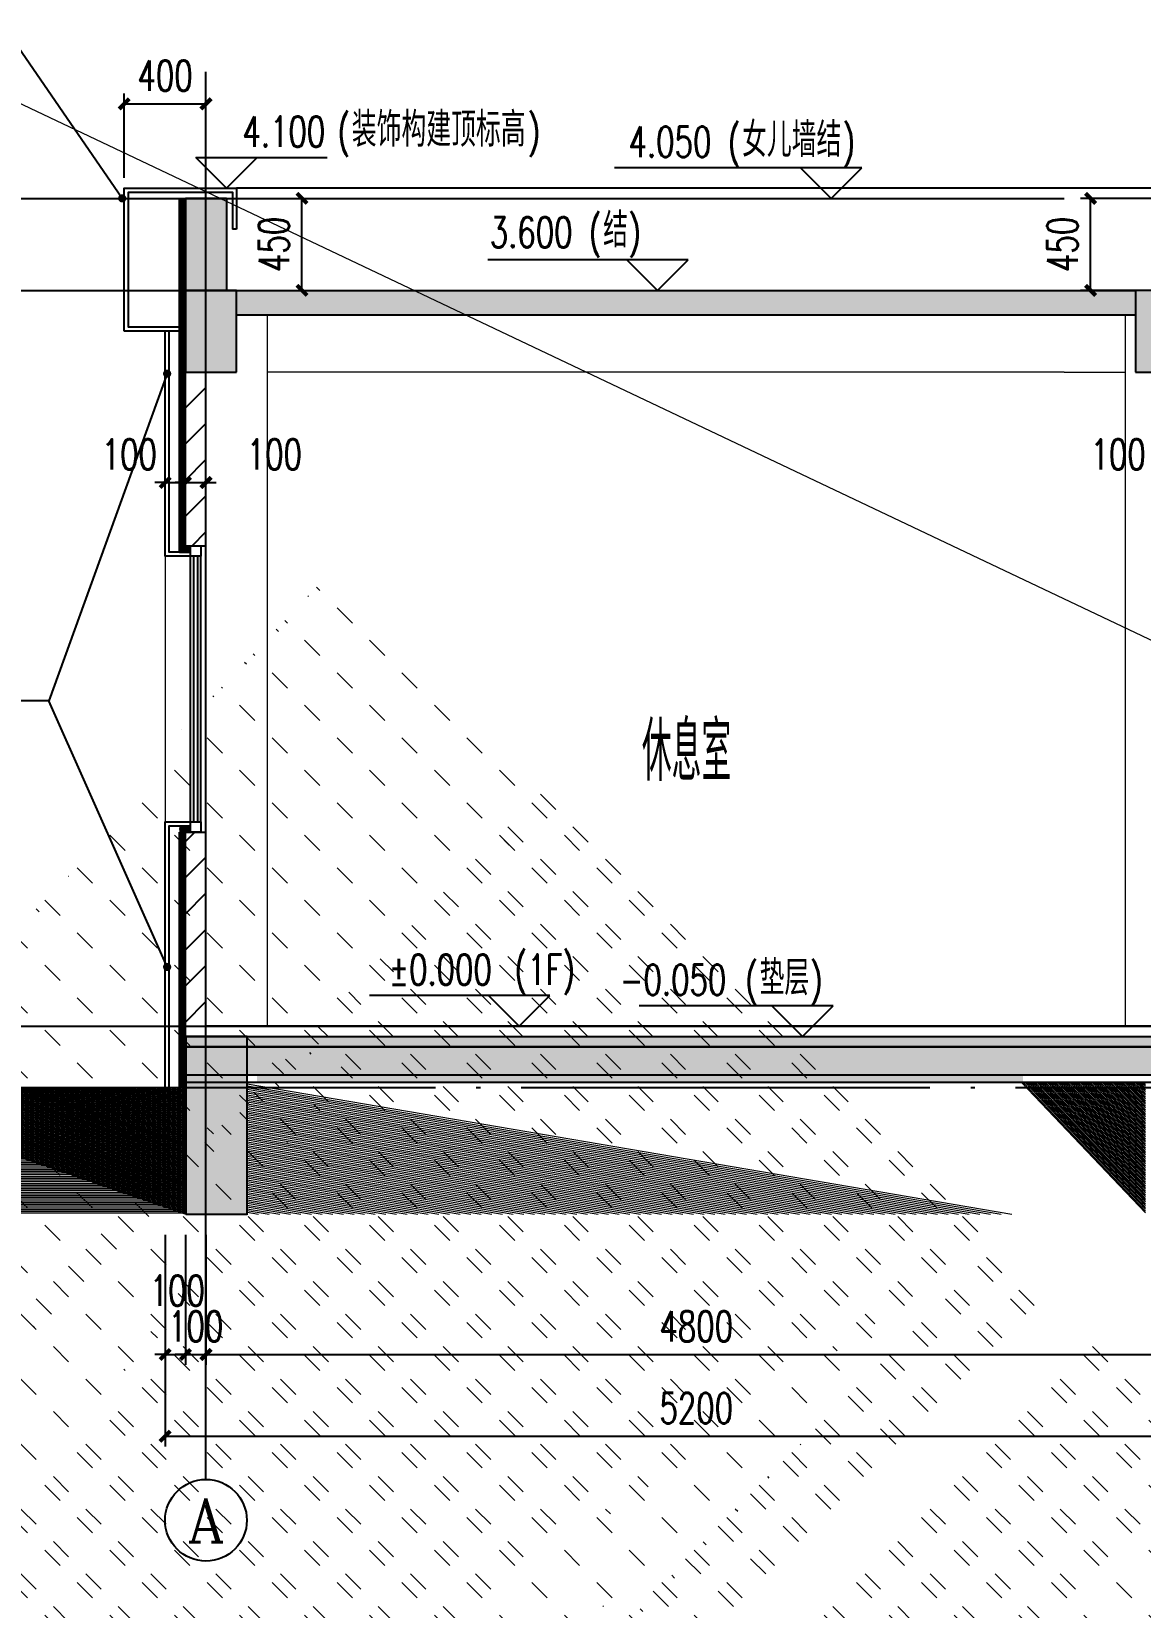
# Model space of a CAD drawing. Extents: x -2377130 to 293730, y -2 to 754590.
# Drawn here: x -2318064 to -2312636, y 550594 to 558304 of the extents above; entities that cross this region are included whole.
import ezdxf
from ezdxf.enums import TextEntityAlignment as Align

# ---------------------------------------------------------------- set-up
doc = ezdxf.new("R2010")
doc.units = 0
doc.header["$LTSCALE"] = 1000
doc.header["$MEASUREMENT"] = 0
doc.linetypes.add('DOTE', pattern=[2.4200000000000004, 2, -0.2, 0.02, -0.2])
doc.layers.get('Defpoints').update_dxf_attribs({"color": 210})
for name, color, linetype in [('A-AXIS-D', 1, 'Continuous'), ('A-AXIS-DOTE', 14, 'DOTE'), ('A-AXIS-DP', 126, 'Continuous'), ('A-AXIS-ELEV', 4, 'Continuous'), ('A-COLS', 6, 'Continuous'), ('A-CURTAIN', 134, 'Continuous'), ('A-HATCH-1', 252, 'Continuous'), ('A-HATCH-2', 251, 'Continuous'), ('A-LIN-V', 9, 'Continuous'), ('A-SFCE', 30, 'Continuous'), ('A-TEXT', 61, 'Continuous'), ('A-WINDOW', 140, 'Continuous'), ('AS-COLN', 6, 'Continuous'), ('AS-WALL', 40, 'Continuous'), ('DIM_SYMB', 3, 'Continuous'), ('PUB_HATCH', 8, 'Continuous'), ('PUB_TEXT', 7, 'Continuous')]:
    doc.layers.add(name, color=color, linetype=linetype)
doc.layers.add('A-WALL-HATCH', color=8, linetype='Continuous', lineweight=13)
doc.styles.add('_TCH_AXIS', font='COMPLEX', dxfattribs={"bigfont": 'GBCBIG'})
doc.styles.add('_TCH_DIM', font='SIMPLEX', dxfattribs={"bigfont": 'GBCBIG'})
doc.styles.add('_TCH_DIM_T3', font='SIMPLEX', dxfattribs={"width": 0.7058823529411765, "bigfont": 'GBCBIG'})
doc.styles.add('_TCH_SPACE', font='SIMPLEX', dxfattribs={"height": 5, "bigfont": 'GBCBIG'})
doc.dimstyles.new('_TCH_ARCH&&50', dxfattribs={"dimtxt": 148.75, "dimasz": 50, "dimexe": 50, "dimexo": 50, "dimgap": 63.12500000000001, "dimtad": 1, "dimdec": 0, "dimzin": 0, "dimdsep": 46, "dimtxsty": '_TCH_DIM_T3', "dimblk": 'ARCHTICK', "dimcen": 0.09, "dimclrt": 7, "dimazin": 2, "dimtfac": 1, "dimtdec": 0, "dimtix": 1, "dimtmove": 2, "dimatfit": 3, "dimfxl": 0, "dimtolj": 1, "dimtzin": 0, "dimarcsym": 0})
pattern_1 = [(45, (0, 89.755675), (-88.3883830036575, 88.3883830036575), [])]

# ---------------------------------------------------------------- blocks, each defined once
blk = doc.blocks.new('_ArchTick')
at = {"color": 0, "linetype": 'ByBlock', "const_width": 0.4}
blk.add_lwpolyline([(-0.5, -0.5), (0.5, 0.5)], dxfattribs=at)
blk = doc.blocks.new('*D158')
at = {"layer": 'A-AXIS-DP', "color": 0, "lineweight": -2}
for p, q in [((-2312560.000007629, 557487.4520265248), (-2312930.000015259, 557487.4520265248)), ((-2312880.000015259, 557037.4520265248), (-2312880.000015259, 557487.4520265248)), ((-2312560.000007629, 557037.4520265248), (-2312930.000015259, 557037.4520265248))]:
    blk.add_line(p, q, dxfattribs=at)
at = {"layer": 'Defpoints', "color": 0}
for p in [(-2312880.000015259, 557487.4520265248), (-2312510.000007629, 557487.4520265248), (-2312510.000007629, 557037.4520265248)]:
    blk.add_point(p, dxfattribs=at)
at = {"layer": 'A-AXIS-DP', "color": 0, "lineweight": -2, "xscale": 50, "yscale": 50, "zscale": 50}
for p, rotation in [((-2312880.000015259, 557487.4520265248), 90), ((-2312880.000015259, 557037.4520265248), 270)]:
    blk.add_blockref('_ArchTick', p, dxfattribs=dict(at, rotation=rotation))
at = {"layer": 'A-AXIS-DP', "color": 7, "insert": (-2313017.500015258, 557262.4520265253), "char_height": 148.75, "attachment_point": 5, "rotation": 90, "style": '_TCH_DIM_T3'}
blk.add_mtext('\\A1;450', dxfattribs=at)
blk = doc.blocks.new('*D159')
at = {"layer": 'A-AXIS-DP', "color": 0, "lineweight": -2}
for p, q in [((-2312410.000007629, 555857.4520265246), (-2312410.000007629, 556147.452026725)), ((-2312310.000007628, 555857.4520265246), (-2312310.000007628, 556147.452026725)), ((-2312410.000007629, 556097.452026725), (-2312460.000007629, 556097.452026725)), ((-2312410.000007629, 556097.452026725), (-2312310.000007628, 556097.452026725)), ((-2312310.000007628, 556097.452026725), (-2312260.000007628, 556097.452026725))]:
    blk.add_line(p, q, dxfattribs=at)
at = {"layer": 'Defpoints', "color": 0}
for p in [(-2312310.000007628, 556097.452026725), (-2312410.000007629, 555807.4520265246), (-2312310.000007628, 555807.4520265246)]:
    blk.add_point(p, dxfattribs=at)
at = {"layer": 'A-AXIS-DP', "color": 0, "lineweight": -2, "xscale": 50, "yscale": 50, "zscale": 50}
blk.add_blockref('_ArchTick', (-2312410.000007629, 556097.452026725), dxfattribs=at)
at = {"layer": 'A-AXIS-DP', "color": 0, "lineweight": -2, "xscale": 50, "yscale": 50, "zscale": 50, "rotation": 180}
blk.add_blockref('_ArchTick', (-2312310.000007628, 556097.452026725), dxfattribs=at)
at = {"layer": 'A-AXIS-DP', "color": 7, "insert": (-2312745.000015258, 556234.952026725), "char_height": 148.75, "attachment_point": 5, "style": '_TCH_DIM_T3'}
blk.add_mtext('\\A1;100', dxfattribs=at)
blk = doc.blocks.new('*D162')
at = {"layer": 'A-AXIS-DP', "color": 0, "lineweight": -2}
for p, q in [((-2317060.00000763, 557487.4520265248), (-2316690.000000001, 557487.4520265248)), ((-2316740.000000001, 557037.4520265248), (-2316740.000000001, 557487.4520265248)), ((-2317060.00000763, 557037.4520265248), (-2316690.000000001, 557037.4520265248))]:
    blk.add_line(p, q, dxfattribs=at)
at = {"layer": 'Defpoints', "color": 0}
for p in [(-2317110.00000763, 557487.4520265248), (-2316740.000000001, 557487.4520265248), (-2317110.00000763, 557037.4520265248)]:
    blk.add_point(p, dxfattribs=at)
at = {"layer": 'A-AXIS-DP', "color": 0, "lineweight": -2, "xscale": 50, "yscale": 50, "zscale": 50}
for p, rotation in [((-2316740.000000001, 557487.4520265248), 90), ((-2316740.000000001, 557037.4520265248), 270)]:
    blk.add_blockref('_ArchTick', p, dxfattribs=dict(at, rotation=rotation))
at = {"layer": 'A-AXIS-DP', "color": 7, "insert": (-2316877.5, 557262.4520265253), "char_height": 148.75, "attachment_point": 5, "rotation": 90, "style": '_TCH_DIM_T3'}
blk.add_mtext('\\A1;450', dxfattribs=at)
blk = doc.blocks.new('*D163')
at = {"layer": 'A-AXIS-DP', "color": 0, "lineweight": -2}
for p, q in [((-2317610.000007642, 557587.4520268086), (-2317610.000007642, 558000)), ((-2317210.000007628, 557587.4520268086), (-2317210.000007628, 558000)), ((-2317610.000007642, 557950), (-2317210.000007628, 557950))]:
    blk.add_line(p, q, dxfattribs=at)
at = {"layer": 'Defpoints', "color": 0}
for p in [(-2317210.000007628, 557950), (-2317610.000007642, 557537.4520268086), (-2317210.000007628, 557537.4520268086)]:
    blk.add_point(p, dxfattribs=at)
at = {"layer": 'A-AXIS-DP', "color": 0, "lineweight": -2, "xscale": 50, "yscale": 50, "zscale": 50, "rotation": 180}
blk.add_blockref('_ArchTick', (-2317610.000007642, 557950), dxfattribs=at)
at = {"layer": 'A-AXIS-DP', "color": 0, "lineweight": -2, "xscale": 50, "yscale": 50, "zscale": 50}
blk.add_blockref('_ArchTick', (-2317210.000007628, 557950), dxfattribs=at)
at = {"layer": 'A-AXIS-DP', "color": 7, "insert": (-2317410.000007635, 558087.5), "char_height": 148.75, "attachment_point": 5, "style": '_TCH_DIM_T3'}
blk.add_mtext('\\A1;400', dxfattribs=at)
blk = doc.blocks.new('*D175')
at = {"layer": 'A-AXIS-D', "color": 0, "lineweight": -2}
for p, q in [((-2317410.000007642, 552417.4520265246), (-2317410.000007642, 551381.5009423876)), ((-2312210.000007615, 552417.4520265246), (-2312210.000007615, 551381.5009423876)), ((-2317410.000007642, 551431.5009423876), (-2312210.000007615, 551431.5009423876))]:
    blk.add_line(p, q, dxfattribs=at)
at = {"layer": 'Defpoints', "color": 0}
for p in [(-2317410.000007642, 552467.4520265246), (-2312210.000007615, 552467.4520265246), (-2312210.000007615, 551431.5009423876)]:
    blk.add_point(p, dxfattribs=at)
at = {"layer": 'A-AXIS-D', "color": 0, "lineweight": -2, "xscale": 50, "yscale": 50, "zscale": 50, "rotation": 180}
blk.add_blockref('_ArchTick', (-2317410.000007642, 551431.5009423876), dxfattribs=at)
at = {"layer": 'A-AXIS-D', "color": 0, "lineweight": -2, "xscale": 50, "yscale": 50, "zscale": 50}
blk.add_blockref('_ArchTick', (-2312210.000007615, 551431.5009423876), dxfattribs=at)
at = {"layer": 'A-AXIS-D', "color": 7, "insert": (-2314810.000007628, 551569.0009423876), "char_height": 148.75, "attachment_point": 5, "style": '_TCH_DIM_T3'}
blk.add_mtext('\\A1;5200', dxfattribs=at)
blk = doc.blocks.new('*D178')
at = {"layer": 'A-AXIS-D', "color": 0, "lineweight": -2}
for p, q in [((-2317210.000007628, 552417.4520265246), (-2317210.000007628, 551781.5009423876)), ((-2312410.000007629, 552417.4520265246), (-2312410.000007629, 551781.5009423876)), ((-2317210.000007628, 551831.5009423876), (-2312410.000007629, 551831.5009423876))]:
    blk.add_line(p, q, dxfattribs=at)
at = {"layer": 'Defpoints', "color": 0}
for p in [(-2317210.000007628, 552467.4520265246), (-2312410.000007629, 552467.4520265246), (-2312410.000007629, 551831.5009423876)]:
    blk.add_point(p, dxfattribs=at)
at = {"layer": 'A-AXIS-D', "color": 0, "lineweight": -2, "xscale": 50, "yscale": 50, "zscale": 50, "rotation": 180}
blk.add_blockref('_ArchTick', (-2317210.000007628, 551831.5009423876), dxfattribs=at)
at = {"layer": 'A-AXIS-D', "color": 0, "lineweight": -2, "xscale": 50, "yscale": 50, "zscale": 50}
blk.add_blockref('_ArchTick', (-2312410.000007629, 551831.5009423876), dxfattribs=at)
at = {"layer": 'A-AXIS-D', "color": 7, "insert": (-2314810.000007629, 551969.0009423876), "char_height": 148.75, "attachment_point": 5, "style": '_TCH_DIM_T3'}
blk.add_mtext('\\A1;4800', dxfattribs=at)
blk = doc.blocks.new('*D179')
at = {"layer": 'A-AXIS-D', "color": 0, "lineweight": -2}
for p, q in [((-2317310.000007629, 552417.4520265246), (-2317310.000007629, 551781.5009423876)), ((-2317210.000007628, 552417.4520265246), (-2317210.000007628, 551781.5009423876)), ((-2317310.000007629, 551831.5009423876), (-2317360.000007629, 551831.5009423876)), ((-2317310.000007629, 551831.5009423876), (-2317210.000007628, 551831.5009423876)), ((-2317210.000007628, 551831.5009423876), (-2317160.000007628, 551831.5009423876))]:
    blk.add_line(p, q, dxfattribs=at)
at = {"layer": 'Defpoints', "color": 0}
for p in [(-2317310.000007629, 552467.4520265246), (-2317210.000007628, 552467.4520265246), (-2317210.000007628, 551831.5009423876)]:
    blk.add_point(p, dxfattribs=at)
at = {"layer": 'A-AXIS-D', "color": 0, "lineweight": -2, "xscale": 50, "yscale": 50, "zscale": 50}
blk.add_blockref('_ArchTick', (-2317310.000007629, 551831.5009423876), dxfattribs=at)
at = {"layer": 'A-AXIS-D', "color": 0, "lineweight": -2, "xscale": 50, "yscale": 50, "zscale": 50, "rotation": 180}
blk.add_blockref('_ArchTick', (-2317210.000007628, 551831.5009423876), dxfattribs=at)
at = {"layer": 'A-AXIS-D', "color": 7, "insert": (-2317260.000007629, 551969.0009423876), "char_height": 148.75, "attachment_point": 5, "style": '_TCH_DIM_T3'}
blk.add_mtext('\\A1;100', dxfattribs=at)
blk = doc.blocks.new('*D180')
at = {"layer": 'A-AXIS-D', "color": 0, "lineweight": -2}
for p, q in [((-2317410.000007642, 552417.4520265246), (-2317410.000007642, 551781.5009423876)), ((-2317310.000007629, 552417.4520265246), (-2317310.000007629, 551781.5009423876)), ((-2317410.000007642, 551831.5009423876), (-2317460.000007642, 551831.5009423876)), ((-2317410.000007642, 551831.5009423876), (-2317310.000007629, 551831.5009423876)), ((-2317310.000007629, 551831.5009423876), (-2317260.000007629, 551831.5009423876))]:
    blk.add_line(p, q, dxfattribs=at)
at = {"layer": 'Defpoints', "color": 0}
for p in [(-2317410.000007642, 552467.4520265246), (-2317310.000007629, 552467.4520265246), (-2317310.000007629, 551831.5009423876)]:
    blk.add_point(p, dxfattribs=at)
at = {"layer": 'A-AXIS-D', "color": 0, "lineweight": -2, "xscale": 50, "yscale": 50, "zscale": 50}
blk.add_blockref('_ArchTick', (-2317410.000007642, 551831.5009423876), dxfattribs=at)
at = {"layer": 'A-AXIS-D', "color": 0, "lineweight": -2, "xscale": 50, "yscale": 50, "zscale": 50, "rotation": 180}
blk.add_blockref('_ArchTick', (-2317310.000007629, 551831.5009423876), dxfattribs=at)
at = {"layer": 'A-AXIS-D', "color": 7, "insert": (-2317350.000007636, 552144.0009423876), "char_height": 148.75, "attachment_point": 5, "style": '_TCH_DIM_T3'}
blk.add_mtext('\\A1;100', dxfattribs=at)
blk = doc.blocks.new('*D212')
at = {"layer": 'A-AXIS-DP', "color": 0, "lineweight": -2}
for p, q in [((-2317310.000007629, 555857.4520265246), (-2317310.000007629, 556147.452026725)), ((-2317210.000007628, 555857.4520265246), (-2317210.000007628, 556147.452026725)), ((-2317310.000007629, 556097.452026725), (-2317360.000007629, 556097.452026725)), ((-2317310.000007629, 556097.452026725), (-2317210.000007628, 556097.452026725)), ((-2317210.000007628, 556097.452026725), (-2317160.000007628, 556097.452026725))]:
    blk.add_line(p, q, dxfattribs=at)
at = {"layer": 'Defpoints', "color": 0}
for p in [(-2317210.000007628, 556097.452026725), (-2317310.000007629, 555807.4520265246), (-2317210.000007628, 555807.4520265246)]:
    blk.add_point(p, dxfattribs=at)
at = {"layer": 'A-AXIS-DP', "color": 0, "lineweight": -2, "xscale": 50, "yscale": 50, "zscale": 50}
blk.add_blockref('_ArchTick', (-2317310.000007629, 556097.452026725), dxfattribs=at)
at = {"layer": 'A-AXIS-DP', "color": 0, "lineweight": -2, "xscale": 50, "yscale": 50, "zscale": 50, "rotation": 180}
blk.add_blockref('_ArchTick', (-2317210.000007628, 556097.452026725), dxfattribs=at)
at = {"layer": 'A-AXIS-DP', "color": 7, "insert": (-2316875, 556234.952026725), "char_height": 148.75, "attachment_point": 5, "style": '_TCH_DIM_T3'}
blk.add_mtext('\\A1;100', dxfattribs=at)
blk = doc.blocks.new('*D213')
at = {"layer": 'A-AXIS-DP', "color": 0, "lineweight": -2}
for p, q in [((-2317410.000007642, 555857.4520265246), (-2317410.000007642, 556147.452026725)), ((-2317310.000007629, 555857.4520265246), (-2317310.000007629, 556147.452026725)), ((-2317410.000007642, 556097.452026725), (-2317460.000007642, 556097.452026725)), ((-2317410.000007642, 556097.452026725), (-2317310.000007629, 556097.452026725)), ((-2317310.000007629, 556097.452026725), (-2317260.000007629, 556097.452026725))]:
    blk.add_line(p, q, dxfattribs=at)
at = {"layer": 'Defpoints', "color": 0}
for p in [(-2317310.000007629, 556097.452026725), (-2317410.000007642, 555807.4520265246), (-2317310.000007629, 555807.4520265246)]:
    blk.add_point(p, dxfattribs=at)
at = {"layer": 'A-AXIS-DP', "color": 0, "lineweight": -2, "xscale": 50, "yscale": 50, "zscale": 50}
blk.add_blockref('_ArchTick', (-2317410.000007642, 556097.452026725), dxfattribs=at)
at = {"layer": 'A-AXIS-DP', "color": 0, "lineweight": -2, "xscale": 50, "yscale": 50, "zscale": 50, "rotation": 180}
blk.add_blockref('_ArchTick', (-2317310.000007629, 556097.452026725), dxfattribs=at)
at = {"layer": 'A-AXIS-DP', "color": 7, "insert": (-2317585.000007642, 556234.952026725), "char_height": 148.75, "attachment_point": 5, "style": '_TCH_DIM_T3'}
blk.add_mtext('\\A1;100', dxfattribs=at)
blk = doc.blocks.new('99平面图例外参$0$$LinePat$夹层保温1')
at = {"color": 0}
for p, q in [((0, 0), (96.00000000000546, 0)), ((0, -50), (96.00000000000546, -50)), ((0, -100), (96.00000000000546, -50)), ((96.00000000000546, -100), (0, -50)), ((0, -100), (96.00000000000546, -100)), ((0, -150), (96.00000000000546, -150))]:
    blk.add_line(p, q, dxfattribs=at)
blk = doc.blocks.new('_FZH')
at = {"color": 8}
blk.add_lwpolyline([(-0.5, -0.5), (0.5, -0.5), (0.5, 0.5), (-0.5, 0.5)], close=True, dxfattribs=at)
at = {"layer": 'PUB_HATCH', "color": 8}
blk.add_solid([(-0.5, -0.5), (0.5, -0.5), (-0.5, 0.5), (0.5, 0.5)], dxfattribs=at)

msp = doc.modelspace()

# ---------------------------------------------------------------- hatches: boundary and pattern name
at = {"layer": 'A-HATCH-1'}
h = msp.add_hatch(dxfattribs=at)
h.set_pattern_fill('混凝土', color=256, scale=20)
h.set_pattern_definition([(49.99999999999999, (-40602123033.27579, -3385447942.547974), (143.4520365201507, -12.55042699651902), [15, -165]), (355, (-40602123033.27579, -3385447942.547974), (-27.7502667226, 150.4384267400024), [12, -132]), (100.4514, (-40602123021.32146, -3385447943.593842), (115.7018763428043, 137.8879084121907), [12.748038, -140.2284224]), (46.18420000000001, (-40602123033.27579, -3385447902.547974), (213.4482097251289, -33.10380286580362), [22.5, -247.5]), (96.6356, (-40602123015.48845, -3385447905.306635), (186.9325411097407, 194.8235741800883), [19.1220576, -210.3426]), (351.1842, (-40602123033.27579, -3385447902.547974), (186.9323890267254, 194.8237201850649), [18, -198]), (21, (-40602123013.27579, -3385447912.547974), (119.3814104236923, -80.52377813306776), [15, -165]), (326.0000000000001, (-40602123013.27579, -3385447912.547974), (48.66306638431634, 145.0300090093706), [12, -132]), (71.4514, (-40602123003.32735, -3385447919.258295), (168.044525716298, 64.50609934199048), [12.748038, -140.2284224]), (37.50000000000001, (-40602123033.27579, -3385447942.547974), (2.431971063458134, 66.5787707662623), [0, -130.4, 0, -134, 0, -132.5]), (7.499999999999999, (-40602123033.27579, -3385447942.547974), (52.61390748842972, 78.88234237647205), [0, -76.39999999999999, 0, -127.4, 0, -50.5]), (327.5, (-40602123077.87579, -3385447942.547974), (106.7644872344818, -4.510974346875951), [0, -50, 0, -156, 0, -207]), (317.5, (-40602123097.87579, -3385447942.547974), (116.6372338684772, 20.02099646646354), [0, -65, 0, -103.6, 0, -147])])
h.paths.add_polyline_path([(-2317060, 553197.4520265246), (-2317060, 553387.4520265246), (-2313010.000007629, 553387.4520265246), (-2313010.000007629, 553197.4520265246)])
h.paths.add_polyline_path([(-2312410.000007628, 553197.4520265246), (-2312410.000007628, 553387.4520265246), (-2313010.000007629, 553387.4520265246), (-2313010.000007629, 553197.4520265246)])
h = msp.add_hatch(dxfattribs=at)
h.set_pattern_fill('砂石碎砖', color=256, scale=10)
h.set_pattern_definition([(49.99999999999999, (-40602123033.27579, -3385447942.547974), (71.72601810686645, -6.275213369701991), [7.5, -82.5]), (355, (-40602123033.27579, -3385447942.547974), (-13.8751326639637, 75.21921330899217), [6, -66]), (100.4514, (-40602123027.29863, -3385447943.070908), (57.85093817140216, 68.94395420609536), [6.374019000000001, -70.114211]), (46.18420000000001, (-40602123033.27579, -3385447922.547974), (106.724104285309, -16.55190087902807), [11.25, -123.75]), (96.6356, (-40602123024.38212, -3385447923.927304), (93.46627015754987, 97.41178704382244), [9.561028799999999, -105.1713]), (351.1842, (-40602123033.27579, -3385447922.547974), (93.46619451336272, 97.41186009253246), [9, -99]), (21, (-40602123023.27579, -3385447927.547974), (59.69070514017258, -40.2618888798178), [7.5, -82.5]), (326.0000000000001, (-40602123023.27579, -3385447927.547974), (24.33153377248448, 72.51500411325027), [6, -66]), (71.4514, (-40602123018.30157, -3385447930.903134), (84.02226285814899, 32.25304967099524), [6.374019000000001, -70.114211])])
h.paths.add_polyline_path([(-2316960, 553197.4520265246), (-2313210.000007629, 553197.4520265246), (-2313210.000007633, 553162.4520261595), (-2316960.000000004, 553162.4520261595)])
at = {"layer": 'A-WALL-HATCH'}
h = msp.add_hatch(dxfattribs=at)
h.set_pattern_fill('夯实土壤', color=256, scale=40)
h.set_pattern_definition([(45, (-40602123200.57701, -3385448092.547974), (-158.9576044107359, 158.9576044107359), []), (45, (-40602123116.57701, -3385448092.547974), (-158.9576044107359, 158.9576044107359), []), (45, (-40602123032.57701, -3385448092.547974), (-158.9576044107359, 158.9576044107359), []), (135, (-40602123200.57701, -3385448092.547974), (-158.9576044107359, -158.9576044107359), [106, -118.8]), (135, (-40602123158.57701, -3385448050.547974), (-158.9576044107359, -158.9576044107359), [106, -118.8]), (135, (-40602123116.57701, -3385448008.547974), (-158.9576044107359, -158.9576044107359), [106, -118.8])])
h.paths.add_polyline_path([(-2317008.774597174, 553162.4520261595), (-2313224.501220708, 553162.4520261594), (-2313224.501220697, 552517.4520265246), (-2317008.774597162, 552517.4520265246)])
h.paths.add_polyline_path([(-2319121.22541809, 553137.4520265246), (-2317308.774597168, 553137.4520265246), (-2317308.774597168, 552517.4520265246), (-2319121.22541809, 552517.4520265246)])
h.paths.add_polyline_path([(-2312611.22541809, 552517.4520265246), (-2312611.22541809, 553162.4520263979), (-2313224.501220708, 553162.4520263979), (-2313224.501220697, 552517.4520265246)])
h.paths.add_polyline_path([(-2310250, 552517.4520265246), (-2310250, 553137.4520265243), (-2312311.22541809, 553137.4520265246), (-2312311.22541809, 552517.4520265246)])
at = {"layer": 'PUB_HATCH'}
for points in [[(-2317310.000007629, 557487.4520265246), (-2317310.000007629, 557037.4520265246), (-2317110.000007629, 557037.4520265246), (-2317110.000007629, 557487.4520265246)], [(-2317060.000007629, 557037.4520265246), (-2317060.000007629, 556917.4520265246), (-2312660.000007628, 556917.4520265246), (-2312660.000007628, 557037.4520265246)]]:
    msp.add_hatch(color=256, dxfattribs=at).paths.add_polyline_path(points)
h = msp.add_hatch(dxfattribs=at)
h.set_pattern_fill('普通砖', color=256, scale=50, style=0)
h.set_pattern_definition(pattern_1)
h.paths.add_polyline_path([(-2317210.000007629, 556637.4520274783), (-2317310.000007629, 556637.4520274783), (-2317310.000007629, 555787.4520252012), (-2317210.000007629, 555787.4520252012)])
h = msp.add_hatch(dxfattribs=at)
h.set_pattern_fill('普通砖', color=256, scale=50, style=0)
h.set_pattern_definition(pattern_1)
h.paths.add_polyline_path([(-2317210.000007629, 553387.4520265246), (-2317210.000007629, 554387.4520252014), (-2317310.000007629, 554387.4520252014), (-2317310.000007629, 553387.4520265246)])

# ---------------------------------------------------------------- linework, layer by layer
at = {"layer": 'A-AXIS-D'}
msp.add_circle((-2317210.000007628, 551020.451395669), 200, dxfattribs=at)
at = {"layer": 'A-AXIS-DOTE', "ltscale": 30}
for p, q in [((-2317210.000007628, 551220.4504963546), (-2317210.000007628, 558107.452026525)), ((-2320506.724205017, 557487.4520265246), (-2313010.000007629, 557487.4520265246)), ((-2320506.724205017, 557037.4520265246), (-2313010.000007629, 557037.4520265246)), ((-2320506.724205017, 553437.4520265246), (-2310160, 553437.4520265246))]:
    msp.add_line(p, q, dxfattribs=at)
at = {"layer": 'A-AXIS-DOTE'}
msp.add_line((-2320506.724205017, 553137.4520265246), (-2310160, 553137.4520265246), dxfattribs=at)
at = {"layer": 'A-AXIS-ELEV'}
for p, q in [((-2317110, 557537.4520261195), (-2317260, 557687.4520261195)), ((-2317260, 557687.4520261195), (-2316616.21811676, 557687.4520261195)), ((-2317110, 557537.4520261195), (-2316960, 557687.4520261195)), ((-2314000, 557637.4520265246), (-2315210, 557637.4520265246)), ((-2314150, 557487.4520265246), (-2314300, 557637.4520265246)), ((-2314150, 557487.4520265246), (-2314000, 557637.4520265246)), ((-2314850, 557187.6067845011), (-2315830, 557187.6067845011)), ((-2315000, 557037.6067845011), (-2315150, 557187.6067845011)), ((-2315000, 557037.6067845011), (-2314850, 557187.6067845011)), ((-2315526.724205017, 553587.4520265246), (-2316410, 553587.4520265246)), ((-2315676.724205017, 553437.4520265246), (-2315826.724205017, 553587.4520265246)), ((-2315676.724205017, 553437.4520265246), (-2315526.724205017, 553587.4520265246)), ((-2314140, 553537.4520265246), (-2315089.067982992, 553537.4520265246)), ((-2314290, 553387.4520265246), (-2314440, 553537.4520265246)), ((-2314290, 553387.4520265246), (-2314140, 553537.4520265246))]:
    msp.add_line(p, q, dxfattribs=at)
at = {"layer": 'A-CURTAIN'}
msp.add_line((-2317060, 557337.4520265246), (-2317080, 557337.4520265246), dxfattribs=at)
for points in [[(-2317610.000007642, 556837.4520268088), (-2317610.000007642, 557537.4520268086), (-2317060, 557537.4520268086), (-2317060, 557337.4520265246)], [(-2317310.000007629, 556857.4520268124), (-2317590.000007642, 556857.452026812), (-2317590.000007642, 557517.4520268086), (-2317080, 557517.4520268086), (-2317080, 557337.4520265246)], [(-2317310.000007629, 556837.4520268124), (-2317610.000007642, 556837.4520268119)], [(-2317285.000007617, 555737.4520251465), (-2317410.000007642, 555737.4520251465), (-2317410.000007642, 556837.4520268122)], [(-2317285.000007617, 555757.4520251465), (-2317390.000007642, 555757.4520251465), (-2317390.000007642, 556837.4520268122)], [(-2317410.000007642, 553137.4520265246), (-2317410.000007642, 554437.4520252014), (-2317285.000007629, 554437.4520252014)], [(-2317390.000007642, 553137.4520265246), (-2317390.000007642, 554417.4520252014), (-2317285.000007629, 554417.4520252014)]]:
    msp.add_lwpolyline(points, dxfattribs=at)
at = {"layer": 'A-LIN-V'}
msp.add_lwpolyline([(-2312560.000015258, 557537.4520265246), (-2317060, 557537.4520265246)], dxfattribs=at)
at = {"layer": 'A-SFCE'}
for p, q in [((-2313010.000007629, 553437.452026994), (-2317210.000007629, 553437.4520265246)), ((-2312410.000007627, 553437.452023681), (-2313060, 553437.4520265246)), ((-2317310.000007629, 553387.4520265246), (-2312410.000007628, 553387.4520265246)), ((-2312410.000007628, 553337.4520265246), (-2317310.000007629, 553337.4520265246)), ((-2317310.000007629, 553337.4520265246), (-2312410.000007628, 553337.4520265246)), ((-2327650, 553137.4520265246), (-2317310.000007629, 553137.4520265246)), ((-2312410.000007628, 553162.4520262937), (-2317310.000007629, 553162.4520260477))]:
    msp.add_line(p, q, dxfattribs=at)
msp.add_lwpolyline([(-2312410.000007628, 553197.4520265246), (-2317310.000007629, 553197.4520265246)], dxfattribs=at)
at = {"layer": 'A-WALL-HATCH'}
for p, q in [((-2279870, 539810), (-2327650, 562470)), ((-2316910.000007629, 556917.4520265246), (-2316910.000007629, 553437.4520265246)), ((-2312710.000007628, 556917.4520265246), (-2312710.000007628, 553437.4520265246)), ((-2313010.00000763, 556637.4520265246), (-2316910.000015259, 556637.4520265246)), ((-2313010.000007629, 556637.452027011), (-2312710.000007629, 556637.4520269823)), ((-2317210.000007629, 555787.4520252012), (-2317210.000007628, 554390)), ((-2317410.000007642, 555737.4520251465), (-2317410.000007642, 554437.4520252014))]:
    msp.add_line(p, q, dxfattribs=at)
at = {"layer": 'A-WINDOW'}
for p, q in [((-2317285.000007629, 554437.4520252014), (-2317285.000007629, 555737.4520251465)), ((-2317270.000007629, 554437.4520252014), (-2317270.000007629, 555737.4520251465)), ((-2317250.000007629, 554437.4520252014), (-2317250.000007629, 555737.4520251465)), ((-2317235.000007629, 554437.4520252014), (-2317235.000007629, 555737.4520251465))]:
    msp.add_line(p, q, dxfattribs=at)
for points in [[(-2317235.000007617, 555737.4520251465), (-2317285.000007617, 555737.4520251465), (-2317285.000007617, 555787.4520251465), (-2317235.000007617, 555787.4520251465)], [(-2317235.000007629, 554387.4520252014), (-2317285.000007629, 554387.4520252014), (-2317285.000007629, 554437.4520252014), (-2317235.000007629, 554437.4520252014)]]:
    msp.add_lwpolyline(points, close=True, dxfattribs=at)
at = {"layer": 'AS-COLN'}
for p, q in [((-2317310.000007629, 557487.4520265246), (-2317310.000007629, 557037.4520265246)), ((-2317110.000007629, 557487.4520265246), (-2317310.000007629, 557487.4520265246)), ((-2317110.000007629, 557487.4520265246), (-2317110.000007629, 557037.4520265246)), ((-2317060.000007324, 557037.4520265535), (-2312660.000007628, 557037.4520265246)), ((-2317060.000007324, 556917.4520265535), (-2312660.000007628, 556917.4520265246))]:
    msp.add_line(p, q, dxfattribs=at)
at = {"layer": 'AS-WALL'}
for p, q in [((-2317310.000007629, 555787.4520252012), (-2317310.000007507, 556637.4520273437)), ((-2317210.000007629, 555787.4520252012), (-2317210.000007619, 556637.4520273437)), ((-2317310.000007629, 555787.4520252012), (-2317210.000007629, 555787.4520252012)), ((-2317310.000007629, 553387.4520265246), (-2317310.000007629, 554387.4520252014)), ((-2317310.000007629, 554387.4520252014), (-2317210.000007629, 554387.4520252014)), ((-2317210.000007629, 553387.4520265246), (-2317210.000007629, 554387.4520252014)), ((-2317310.000007629, 553387.4520265246), (-2317308.774597028, 553387.4520263672))]:
    msp.add_line(p, q, dxfattribs=at)
at = {"layer": 'DIM_SYMB'}
for p, q in [((-2317620, 557487.4520265246), (-2318490, 558750)), ((-2317400.000022888, 556630), (-2317980, 555030)), ((-2317980, 555030), (-2318680, 555030)), ((-2317400.00000763, 553727.4520265246), (-2317980, 555030))]:
    msp.add_line(p, q, dxfattribs=at)
at = {"layer": 'DIM_SYMB', "const_width": 20}
for points in [[(-2317614.325865252, 557479.2176962629, 1), (-2317625.674134748, 557495.6863567863, 1)], [(-2317396.592029771, 556639.4013606947, 1), (-2317403.408016006, 556620.5986393053, 1)], [(-2317395.932241607, 553718.3167498688, 1), (-2317404.067773654, 553736.5873031804, 1)]]:
    msp.add_lwpolyline(points, format="xyb", close=True, dxfattribs=at)

# ---------------------------------------------------------------- block references
at = {"layer": 'A-COLS', "xscale": 400, "yscale": 250, "zscale": 250, "rotation": 90}
msp.add_blockref('_FZH', (-2317185.000007629, 556837.4520274783), dxfattribs=at)
at = {"layer": 'A-COLS'}
for p, xscale, yscale, zscale in [((-2312535.000007628, 556837.4520274783), 250, 400, 400), ((-2317158.774597168, 552952.4520265246), 300, 870, 870)]:
    msp.add_blockref('_FZH', p, dxfattribs=dict(at, xscale=xscale, yscale=yscale, zscale=zscale))
at = {"layer": 'A-HATCH-2', "yscale": 0.2, "zscale": 0.2}
for p, xscale, rotation in [((-2317340.000007621, 557468.2298042871), 0.2002314816409753, 90), ((-2317340.000007621, 557449.0075820495), 0.2002314816409753, 90), ((-2317340.000007621, 557429.785359812), 0.2002314816409753, 90), ((-2317340.000007621, 557410.5631375745), 0.2002314816409753, 90), ((-2317340.000007621, 557391.3409153369), 0.2002314816409753, 90), ((-2317340.000007621, 557372.1186930994), 0.2002314816409753, 90), ((-2317340.000007621, 557352.8964708619), 0.2002314816409753, 90), ((-2317340.000007621, 557333.6742486244), 0.2002314816409753, 90), ((-2317340.000007621, 557314.4520263867), 0.2002314816409753, 90), ((-2317340.000007621, 557295.2298041492), 0.2002314816409753, 90), ((-2317340.000007621, 557276.0075819117), 0.2002314816409753, 90), ((-2317340.000007621, 557256.7853596741), 0.2002314816409753, 90), ((-2317340.000007621, 557237.5631374366), 0.2002314816409753, 90), ((-2317340.000007621, 557218.3409151991), 0.2002314816409753, 90), ((-2317340.000007621, 557199.1186929615), 0.2002314816409753, 90), ((-2317340.000007621, 557179.896470724), 0.2002314816409753, 90), ((-2317340.000007621, 557160.6742484865), 0.2002314816409753, 90), ((-2317340.000007621, 557141.4520262489), 0.2002314816409753, 90), ((-2317340.000007621, 557122.2298040114), 0.2002314816409753, 90), ((-2317340.000007621, 557103.0075817739), 0.2002314816409753, 90), ((-2317340.000007621, 557083.7853595363), 0.2002314816409753, 90), ((-2317340.000007621, 557064.5631372988), 0.2002314816409753, 90), ((-2317340.000007621, 557045.3409150613), 0.2002314816409753, 90), ((-2317340.000007621, 557026.1186928238), 0.2002314816409753, 90), ((-2317340.000007621, 557006.8964705862), 0.2002314816409753, 90), ((-2317340.000007621, 556987.6742483487), 0.2002314816409753, 90), ((-2317340.000007621, 556968.4520261112), 0.2002314816409753, 90), ((-2317340.000007621, 556949.2298038736), 0.2002314816409753, 90), ((-2317340.000007621, 556930.0075816361), 0.2002314816409753, 90), ((-2317340.000007621, 556910.7853593986), 0.2002314816409753, 90), ((-2317340.000007621, 556891.563137161), 0.2002314816409753, 90), ((-2317340.000007621, 556872.3409149235), 0.2002314816409753, 90), ((-2317340.000007621, 556853.118692686), 0.2002314816409753, 90), ((-2317340.000007621, 556833.8964704484), 0.2002314816409753, 90), ((-2317340.000007621, 556814.6742482109), 0.2002314816409753, 90), ((-2317340.000007621, 556795.4520259734), 0.2002314816409753, 90), ((-2317340.000007621, 556776.2298037357), 0.2002314816409753, 90), ((-2317340.000007621, 556757.0075814982), 0.2002314816409753, 90), ((-2317340.000007621, 556737.7853592607), 0.2002314816409753, 90), ((-2317340.000007621, 556718.5631370232), 0.2002314816409753, 90), ((-2317340.000007621, 556699.3409147856), 0.2002314816409753, 90), ((-2317340.000007621, 556680.1186925481), 0.2002314816409753, 90), ((-2317340.000007621, 556660.8964703106), 0.2002314816409753, 90), ((-2317340.000007621, 556641.674248073), 0.2002314816409753, 90), ((-2317340.000007621, 556622.4520258355), 0.2002314816409753, 90), ((-2317340.000007621, 556603.229803598), 0.2002314816409753, 90), ((-2317340.000007621, 556584.0075813604), 0.2002314816409753, 90), ((-2317340.000007621, 556564.7853591229), 0.2002314816409753, 90), ((-2317340.000007621, 556545.5631368854), 0.2002314816409753, 90), ((-2317340.000007621, 556526.3409146478), 0.2002314816409753, 90), ((-2317340.000007621, 556507.1186924103), 0.2002314816409753, 90), ((-2317340.000007621, 556487.8964701728), 0.2002314816409753, 90), ((-2317340.000007621, 556468.6742479353), 0.2002314816409753, 90), ((-2317340.000007621, 556449.4520256977), 0.2002314816409753, 90), ((-2317340.000007621, 556430.2298034602), 0.2002314816409753, 90), ((-2317340.000007621, 556411.0075812227), 0.2002314816409753, 90), ((-2317340.000007621, 556391.7853589851), 0.2002314816409753, 90), ((-2317340.000007621, 556372.5631367476), 0.2002314816409753, 90), ((-2317340.000007621, 556353.3409145101), 0.2002314816409753, 90), ((-2317340.000007621, 556334.1186922725), 0.2002314816409753, 90), ((-2317340.000007621, 556314.896470035), 0.2002314816409753, 90), ((-2317340.000007621, 556295.6742477975), 0.2002314816409753, 90), ((-2317340.000007621, 556276.4520255598), 0.2002314816409753, 90), ((-2317340.000007621, 556257.2298033223), 0.2002314816409753, 90), ((-2317340.000007621, 556238.0075810849), 0.2002314816409753, 90), ((-2317340.000007621, 556218.7853588472), 0.2002314816409753, 90), ((-2317340.000007621, 556199.5631366097), 0.2002314816409753, 90), ((-2317340.000007621, 556180.3409143722), 0.2002314816409753, 90), ((-2317340.000007621, 556161.1186921347), 0.2002314816409753, 90), ((-2317340.000007621, 556141.8964698971), 0.2002314816409753, 90), ((-2317340.000007621, 556122.6742476596), 0.2002314816409753, 90), ((-2317340.000007621, 556103.4520254221), 0.2002314816409753, 90), ((-2317340.000007621, 556084.2298031845), 0.2002314816409753, 90), ((-2317340.000007621, 556065.007580947), 0.2002314816409753, 90), ((-2317340.000007621, 556045.7853587095), 0.2002314816409753, 90), ((-2317340.000007621, 556026.5631364719), 0.2002314816409753, 90), ((-2317340.000007621, 556007.3409142344), 0.2002314816409753, 90), ((-2317340.000007621, 555988.1186919969), 0.2002314816409753, 90), ((-2317340.000007621, 555968.8964697593), 0.2002314816409753, 90), ((-2317340.000007621, 555949.6742475218), 0.2002314816409753, 90), ((-2317340.000007621, 555930.4520252843), 0.2002314816409753, 90), ((-2317340.000007621, 555911.2298030467), 0.2002314816409753, 90), ((-2317340.000007621, 555892.0075808092), 0.2002314816409753, 90), ((-2317340.000007621, 555872.7853585717), 0.2002314816409753, 90), ((-2317340.000007621, 555853.5631363342), 0.2002314816409753, 90), ((-2317340.000007621, 555834.3409140966), 0.2002314816409753, 90), ((-2317340.000007621, 555815.1186918591), 0.2002314816409753, 90), ((-2317340.000007621, 555795.8964696216), 0.2002314816409753, 90), ((-2317340.000007621, 555776.674247384), 0.2002314816409753, 90), ((-2317340.000007621, 555757.4520251465), 0.2002314816409753, 90), ((-2317340.000007621, 554387.4520265795), -0.2864583333551449, 180), ((-2317340.000007608, 554368.2212559369), 0.2003205125996481, 90), ((-2317340.000007608, 554348.9904867273), 0.2003205125996481, 90), ((-2317312.500007619, 554387.4520265795), -0.2864583333551449, 180), ((-2317340.000007608, 554329.7597175178), 0.2003205125996481, 90), ((-2317340.000007608, 554310.5289483082), 0.2003205125996481, 90), ((-2317340.000007608, 554291.2981790986), 0.2003205125996481, 90), ((-2317340.000007608, 554272.0674098891), 0.2003205125996481, 90), ((-2317340.000007608, 554252.8366406795), 0.2003205125996481, 90), ((-2317340.000007608, 554233.60587147), 0.2003205125996481, 90), ((-2317340.000007608, 554214.3751022604), 0.2003205125996481, 90), ((-2317340.000007608, 554195.1443330508), 0.2003205125996481, 90), ((-2317340.000007608, 554175.9135638413), 0.2003205125996481, 90), ((-2317340.000007608, 554156.6827946317), 0.2003205125996481, 90), ((-2317340.000007608, 554137.4520254221), 0.2003205125996481, 90), ((-2317340.000007608, 554118.2212562126), 0.2003205125996481, 90), ((-2317340.000007608, 554098.990487003), 0.2003205125996481, 90), ((-2317340.000007608, 554079.7597177934), 0.2003205125996481, 90), ((-2317340.000007608, 554060.5289485838), 0.2003205125996481, 90), ((-2317340.000007608, 554041.2981793742), 0.2003205125996481, 90), ((-2317340.000007608, 554022.0674101646), 0.2003205125996481, 90), ((-2317340.000007608, 554002.8366409551), 0.2003205125996481, 90), ((-2317340.000007608, 553983.6058717455), 0.2003205125996481, 90), ((-2317340.000007608, 553964.3751025359), 0.2003205125996481, 90), ((-2317340.000007608, 553945.1443333264), 0.2003205125996481, 90), ((-2317340.000007608, 553925.9135641168), 0.2003205125996481, 90), ((-2317340.000007608, 553906.6827949072), 0.2003205125996481, 90), ((-2317340.000007608, 553887.4520256977), 0.2003205125996481, 90), ((-2317340.000007608, 553868.2212564881), 0.2003205125996481, 90), ((-2317340.000007608, 553848.9904872786), 0.2003205125996481, 90), ((-2317340.000007608, 553829.759718069), 0.2003205125996481, 90), ((-2317340.000007608, 553810.5289488594), 0.2003205125996481, 90), ((-2317340.000007608, 553791.2981796499), 0.2003205125996481, 90), ((-2317340.000007608, 553772.0674104403), 0.2003205125996481, 90), ((-2317340.000007608, 553752.8366412307), 0.2003205125996481, 90), ((-2317340.000007608, 553733.6058720212), 0.2003205125996481, 90), ((-2317340.000007608, 553714.3751028116), 0.2003205125996481, 90), ((-2317340.000007608, 553695.144333602), 0.2003205125996481, 90), ((-2317340.000007608, 553675.9135643925), 0.2003205125996481, 90), ((-2317340.000007608, 553656.6827951829), 0.2003205125996481, 90), ((-2317340.000007608, 553637.4520259734), 0.2003205125996481, 90), ((-2317340.000007608, 553618.2212567638), 0.2003205125996481, 90), ((-2317340.000007608, 553598.9904875542), 0.2003205125996481, 90), ((-2317340.000007608, 553579.7597183447), 0.2003205125996481, 90), ((-2317340.000007608, 553560.5289491351), 0.2003205125996481, 90), ((-2317340.000007608, 553541.2981799255), 0.2003205125996481, 90), ((-2317340.000007608, 553522.067410716), 0.2003205125996481, 90), ((-2317340.000007608, 553502.8366415064), 0.2003205125996481, 90), ((-2317340.000007608, 553483.6058722968), 0.2003205125996481, 90), ((-2317340.000007608, 553464.3751030873), 0.2003205125996481, 90), ((-2317340.000007608, 553445.1443338776), 0.2003205125996481, 90), ((-2317340.000007608, 553425.913564668), 0.2003205125996481, 90), ((-2317340.000007608, 553406.6827954585), 0.2003205125996481, 90), ((-2317340.000007608, 553387.4520262489), 0.2003205125996481, 90), ((-2317340.000007608, 553368.2212570393), 0.2003205125996481, 90), ((-2317340.000007608, 553348.9904878298), 0.2003205125996481, 90), ((-2317340.000007608, 553329.7597186202), 0.2003205125996481, 90), ((-2317340.000007608, 553310.5289494107), 0.2003205125996481, 90), ((-2317340.000007608, 553291.2981802011), 0.2003205125996481, 90), ((-2317340.000007608, 553272.0674109915), 0.2003205125996481, 90), ((-2317340.000007608, 553252.836641782), 0.2003205125996481, 90), ((-2317340.000007608, 553233.6058725724), 0.2003205125996481, 90), ((-2317340.000007608, 553214.3751033628), 0.2003205125996481, 90), ((-2317340.000007608, 553195.1443341533), 0.2003205125996481, 90), ((-2317340.000007608, 553175.9135649437), 0.2003205125996481, 90), ((-2317340.000007608, 553156.6827957341), 0.2003205125996481, 90), ((-2317340.000007608, 553137.4520265246), 0.2003205125996481, 90)]:
    msp.add_blockref('99平面图例外参$0$$LinePat$夹层保温1', p, dxfattribs=dict(at, xscale=xscale, rotation=rotation))
at = {"layer": 'A-HATCH-2', "xscale": 0.2864583333551449, "yscale": 0.2, "zscale": 0.2}
for p in [(-2317340.000007621, 555787.4520252012), (-2317312.500007619, 555787.4520252012)]:
    msp.add_blockref('99平面图例外参$0$$LinePat$夹层保温1', p, dxfattribs=at)

# ---------------------------------------------------------------- texts
at = {"layer": 'A-TEXT', "style": '_TCH_SPACE', "width": 0.7}
msp.add_text('休息室', height=289.3617021276596, dxfattribs=at).set_placement((-2315076.511436462, 554637.4520265246))
at = {"layer": 'PUB_TEXT', "style": '_TCH_DIM', "width": 0.7058823529411765}
for s, p in [('(', (-2316566.21811676, 557739.9520261195)), (')', (-2315636.111733782, 557739.9520261195)), ('4.100', (-2317031.21811676, 557739.9520261195)), ('4.050', (-2315141, 557689.9520265246)), ('(', (-2314656, 557689.9520265246)), (')', (-2314094.510638298, 557689.9520265246)), ('3.600', (-2315821, 557247.4520265246)), ('(', (-2315336, 557247.4520265246)), (')', (-2315143.127659575, 557247.4520265246)), ('(1F)', (-2315700, 553639.9520265246)), ('%%P0.000', (-2316315, 553639.9520265246)), ('-0.050', (-2315184.999997457, 553589.9520265246)), ('(', (-2314569.999997457, 553589.9520265246)), (')', (-2314254.255316606, 553589.9520265246))]:
    msp.add_text(s, height=148.75, dxfattribs=at).set_placement(p)
at = {"layer": 'PUB_TEXT', "style": '_TCH_DIM'}
for s, p in [('装饰构建顶标高', (-2316496.21811676, 557739.9520261195)), ('女儿墙结', (-2314586, 557689.9520265246)), ('结', (-2315266, 557247.4520265246)), ('垫层', (-2314499.999997457, 553589.9520265246))]:
    msp.add_text(s, height=168.7943262411347, dxfattribs=at).set_placement(p)
at = {"layer": 'PUB_TEXT', "style": '_TCH_AXIS'}
msp.add_text('A', height=212.5918486622831, dxfattribs=at).set_placement((-2317301.110799912, 550914.1554713378), (-2317118.889215345, 550914.1554713378), align=Align.FIT)

# ---------------------------------------------------------------- dimensions: what is measured, and where the dimension line sits
at = {"layer": 'A-AXIS-D'}
dim = msp.add_linear_dim(base=(-2317310.000007629, 551831.5009423876), p1=(-2317410.000007642, 552467.4520265246), p2=(-2317310.000007629, 552467.4520265246), angle=0, dimstyle='_TCH_ARCH&&50', dxfattribs=at)
dim.commit()
dim.dimension.update_dxf_attribs({"geometry": '*D180', "text_midpoint": (-2317350.000007636, 552144.0009423876), "dimtype": 129})
for p1, p2, distance, picture, middle in [((-2317410.000007642, 552467.4520265246), (-2312210.000007615, 552467.4520265246), -1035.951084136963, '*D175', (-2314810.000007628, 551569.0009423876)), ((-2317310.000007629, 552467.4520265246), (-2317210.000007628, 552467.4520265246), -635.9510841369629, '*D179', (-2317260.000007629, 551969.0009423876)), ((-2317210.000007628, 552467.4520265246), (-2312410.000007629, 552467.4520265246), -635.9510841369629, '*D178', (-2314810.000007629, 551969.0009423876))]:
    dim = msp.add_aligned_dim(p1=p1, p2=p2, distance=distance, dimstyle='_TCH_ARCH&&50', dxfattribs=at)
    dim.commit()
    dim.dimension.update_dxf_attribs({"geometry": picture, "text_midpoint": middle})
at = {"layer": 'A-AXIS-DP'}
for p1, p2, distance, picture, middle in [((-2317610.000007642, 557537.4520268086), (-2317210.000007628, 557537.4520268086), 412.5479731913656, '*D163', (-2317410.000007635, 558087.5)), ((-2317110.000007629, 557037.4520265246), (-2317110.000007629, 557487.4520265246), -370.00000762799755, '*D162', (-2316877.5, 557262.4520265253)), ((-2312510.000007628, 557037.4520265246), (-2312510.000007628, 557487.4520265246), 370.0000076307915, '*D158', (-2313017.500015258, 557262.4520265253))]:
    dim = msp.add_aligned_dim(p1=p1, p2=p2, distance=distance, dimstyle='_TCH_ARCH&&50', dxfattribs=at)
    dim.commit()
    dim.dimension.update_dxf_attribs({"geometry": picture, "text_midpoint": middle})
for base, p1, p2, picture, middle in [((-2317310.000007629, 556097.452026725), (-2317410.000007642, 555807.4520265246), (-2317310.000007629, 555807.4520265246), '*D213', (-2317585.000007642, 556234.952026725)), ((-2317210.000007628, 556097.452026725), (-2317310.000007629, 555807.4520265246), (-2317210.000007628, 555807.4520265246), '*D212', (-2316875, 556234.952026725)), ((-2312310.000007628, 556097.452026725), (-2312410.000007629, 555807.4520265246), (-2312310.000007628, 555807.4520265246), '*D159', (-2312745.000015258, 556234.952026725))]:
    dim = msp.add_linear_dim(base=base, p1=p1, p2=p2, angle=0, dimstyle='_TCH_ARCH&&50', dxfattribs=at)
    dim.commit()
    dim.dimension.update_dxf_attribs({"geometry": picture, "text_midpoint": middle, "dimtype": 129})

doc.saveas('drawing.dxf')
